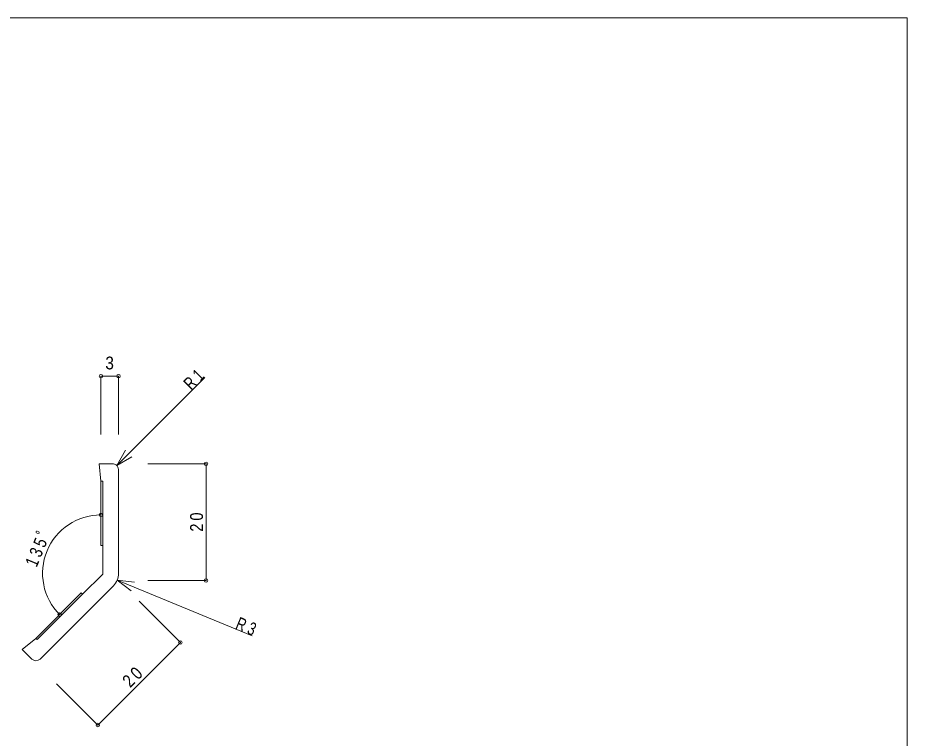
# Model space of a CAD drawing. Units: millimetres on the paper. Extents: x -141 to 141, y -98 to 98.
# Drawn here: x -11.3 to 141, y -25.9 to 97.5 of the extents above; entities that cross this region are included whole.
import ezdxf
from ezdxf.enums import TextEntityAlignment as Align

# ---------------------------------------------------------------- set-up
doc = ezdxf.new("R2010")
doc.units = ezdxf.units.MM
doc.header["$PDMODE"] = 32
doc.header["$PDSIZE"] = 0.6
for name, color, linetype, lineweight in [('0-0_ＫＢ製品', 2, 'Continuous', 9), ('0-3_寸法', 4, 'Continuous', 9), ('0-4_引出線字', 4, 'Continuous', 9), ('0-9_他製品', 7, 'Continuous', 9), ('F-0_図面枠', 5, 'Continuous', 9)]:
    doc.layers.add(name, color=color, linetype=linetype, lineweight=lineweight)
doc.layers.add('0-5_文字', color=7, linetype='Continuous')
doc.styles.add('HGｺﾞｼｯｸM', font='')
doc.styles.get('HGｺﾞｼｯｸM').set_extended_font_data('HGｺﾞｼｯｸM')

msp = doc.modelspace()

# ---------------------------------------------------------------- linework, layer by layer
at = {"layer": '0-0_ＫＢ製品'}
for p, q in [((2.635, 21.124), (2.935, 18.124)), ((4.935, 21.124), (2.635, 21.124)), ((5.935, 2.367), (5.935, 20.124)), ((2.935, 7.124), (3.235, 7.124)), ((3.235, 7.124), (3.235, 2.243)), ((-0.217, -1.209), (3.235, 2.243)), ((5.056, 0.246), (-7.5, -12.311)), ((-0.429, -0.997), (-0.217, -1.209)), ((-10.541, -10.684), (-8.207, -8.775)), ((-8.914, -12.311), (-10.541, -10.684))]:
    msp.add_line(p, q, dxfattribs=at)
for centre, radius, start, end in [((4.935, 20.124), 1, 52.73167, 90), ((4.935, 20.124), 1, 0, 52.73167), ((2.935, 2.367), 3, 315, 0), ((-8.207, -11.604), 1, 225, 315)]:
    msp.add_arc(centre, radius, start, end, dxfattribs=at)
at = {"layer": '0-3_寸法'}
for p, q in [((5.935, 36.124), (2.935, 36.124)), ((2.935, 36.124), (2.935, 26.124)), ((5.935, 36.124), (5.935, 26.124)), ((20.935, 21.124), (10.935, 21.124)), ((20.935, 1.124), (20.935, 21.124)), ((20.935, 1.124), (10.935, 1.124)), ((16.542, -9.482), (9.471, -2.411)), ((16.542, -9.482), (2.399, -23.624)), ((2.399, -23.624), (-4.672, -16.553))]:
    msp.add_line(p, q, dxfattribs=at)
msp.add_arc((2.935, 2.367), 10, 90, 225, dxfattribs=at)
for p in [(2.935, 36.124), (5.935, 36.124), (20.935, 21.124), (2.935, 12.367), (20.935, 1.124), (-4.136, -4.704), (16.542, -9.482), (2.399, -23.624)]:
    msp.add_point(p, dxfattribs=at)
at = {"layer": '0-4_引出線字'}
for p, q in [((5.642, 20.831), (20.716, 35.905)), ((5.642, 20.831), (7.142, 23.43)), ((5.642, 20.831), (8.24, 22.331)), ((5.707, 1.219), (8.087, -0.607)), ((5.707, 1.219), (8.681, 0.827)), ((5.707, 1.219), (28.804, -8.348))]:
    msp.add_line(p, q, dxfattribs=at)
at = {"layer": '0-9_他製品', "color": 2}
for p, q in [((2.935, 18.124), (2.935, 7.124)), ((-8.207, -8.775), (-0.429, -0.997))]:
    msp.add_line(p, q, dxfattribs=at)
at = {"layer": '0-9_他製品'}
for p, q in [((2.935, 18.12), (3.235, 18.12)), ((3.235, 18.12), (3.235, 7.124)), ((-7.995, -8.987), (-0.217, -1.209)), ((-7.995, -8.987), (-8.207, -8.775))]:
    msp.add_line(p, q, dxfattribs=at)
at = {"layer": 'F-0_図面枠'}
for p, q in [((-141, 97.5), (141, 97.5)), ((141, 97.5), (141, -97.5))]:
    msp.add_line(p, q, dxfattribs=at)

# ---------------------------------------------------------------- texts
at = {"layer": '0-3_寸法', "color": 7, "style": 'HGｺﾞｼｯｸM', "width": 0.9}
msp.add_text('3', height=2.199, dxfattribs=at).set_placement((3.685, 36.624), align=Align.BOTTOM_LEFT)
at = {"layer": '0-3_寸法', "color": 7, "char_height": 2.199, "attachment_point": 7, "style": 'HGｺﾞｼｯｸM'}
for s, insert, rotation in [('\\T1.36;\\W0.85;20', (20.435, 9.499), 90), ('\\T1.38;\\W0.8;135ﾟ', (-8.057, 3.267), 67.5), ('\\T1.36;\\W0.85;20', (7.968, -17.349), 45)]:
    msp.add_mtext(s, dxfattribs=dict(at, insert=insert, rotation=rotation))
at = {"layer": '0-5_文字', "char_height": 2.199, "attachment_point": 7, "style": 'HGｺﾞｼｯｸM'}
for s, insert, rotation in [('\\T1.36;\\W0.75;R1', (18.418, 33.607), 45), ('\\T1.36;\\W0.75;R3', (25.801, -7.104), 337.5)]:
    msp.add_mtext(s, dxfattribs=dict(at, insert=insert, rotation=rotation))

doc.saveas('drawing.dxf')
